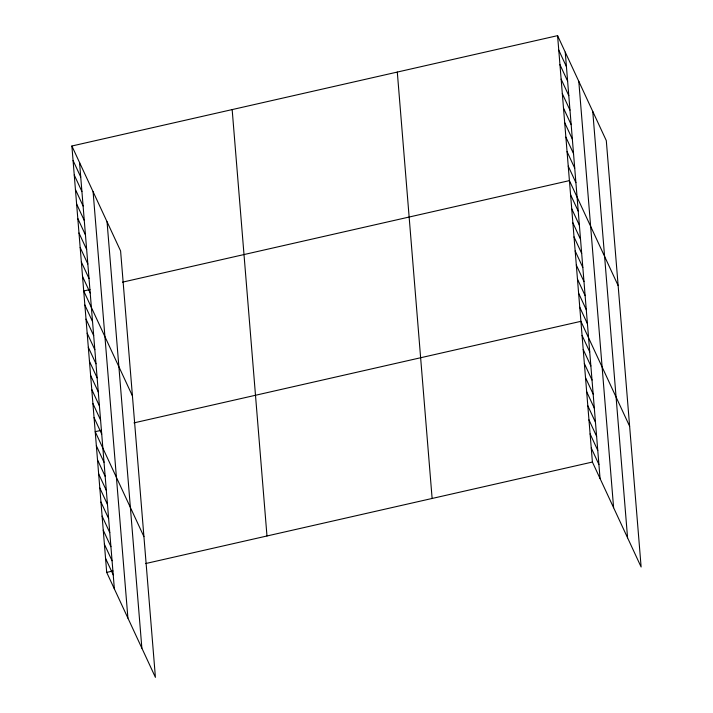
<?xml version="1.0" encoding="UTF-8"?>
<svg xmlns="http://www.w3.org/2000/svg" width="713" height="713" viewBox="0 0 713 713"><rect width="100%" height="100%" fill="white"/><g stroke="black" fill="none" stroke-linecap="round" stroke-linejoin="round"><path stroke-width="1.07" d="M71.879 146.005L120.595 250.958L155.416 677.35L106.7 572.396L71.879 146.005L557.584 35.65L606.3 140.604L641.121 566.995L592.405 462.042L557.584 35.65M90.007 289.549L83.724 290.975L132.44 395.929M122.484 282.17L569.42 180.621L618.135 285.574M101.496 430.26L95.212 431.686L143.928 536.639M133.973 422.88L580.908 321.331L629.632 426.285M106.7 572.396L112.984 570.97M145.461 563.591L592.405 462.042M558.769 50.151L566.425 66.657M559.946 64.642L567.61 81.148M561.131 79.143L568.796 95.649M562.316 93.644L569.981 110.15M563.502 108.135L571.166 124.641M564.687 122.636L572.343 139.142M565.872 137.137L573.528 153.634M567.049 151.628L574.714 168.134M568.234 166.129L575.899 182.635M570.569 194.694L578.234 211.2M571.719 208.766L579.384 225.272M572.869 222.839L580.534 239.345M574.018 236.912L581.674 253.418M575.168 250.976L582.824 267.482M576.318 265.049L583.974 281.555M577.468 279.122L585.123 295.628M578.608 293.195L586.273 309.7M579.758 307.267L587.423 323.773M582.058 335.404L589.722 351.91M583.207 349.477L590.872 365.983M584.357 363.55L592.022 380.056M585.507 377.623L593.171 394.129M586.656 391.687L594.321 408.192M587.806 405.759L595.462 422.265M588.956 419.832L596.612 436.338M590.106 433.905L597.761 450.411M591.255 447.978L598.911 464.484M73.065 160.496L80.729 177.002M74.25 174.997L81.915 191.503M75.435 189.498L83.091 205.995M76.621 203.989L84.277 220.495M77.797 218.49L85.462 234.996M78.983 232.982L86.647 249.488M80.168 247.482L87.833 263.988M81.353 261.983L89.018 278.489M82.539 276.475L90.195 292.981M84.865 305.048L92.53 321.554M86.015 319.121L93.679 335.627M87.164 333.185L94.829 349.691M88.314 347.258L95.979 363.764M89.464 361.331L97.128 377.837M90.613 375.403L98.278 391.909M91.763 389.476L99.428 405.982M92.913 403.54L100.578 420.046M94.063 417.613L101.718 434.119M96.362 445.759L104.018 462.265M97.512 459.832L105.168 476.337M98.652 473.895L106.317 490.401M99.802 487.968L107.467 504.474M100.952 502.041L108.617 518.547M102.102 516.114L109.766 532.62M103.251 530.187L110.916 546.693M104.401 544.251L112.066 560.757M105.551 558.324L113.215 574.83M592.753 111.415L627.574 537.807M578.796 81.344L613.608 507.736M565.249 52.156L600.061 478.548M397.301 72.066L432.123 498.458M232.162 109.588L266.983 535.98M107.048 221.77L141.869 648.162M93.091 191.69L127.912 618.091M79.544 162.511L114.365 588.902"/></g></svg>
